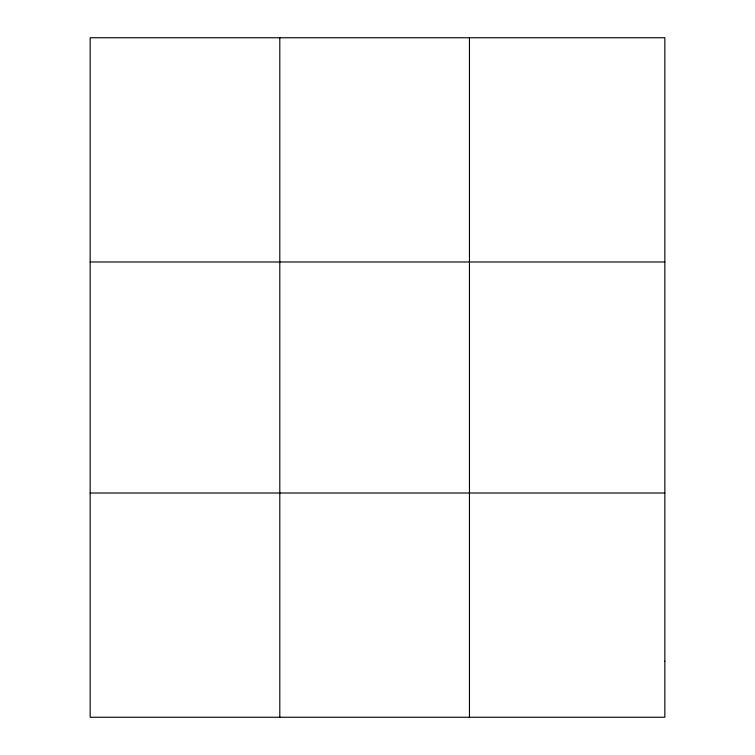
<?xml version="1.0" encoding="UTF-8"?>
<svg xmlns="http://www.w3.org/2000/svg" width="755" height="755" viewBox="0 0 755 755"><rect width="100%" height="100%" fill="white"/><g stroke="black" fill="none" stroke-linecap="round" stroke-linejoin="round"><path stroke-width="1.13" d="M279.803 717.25L279.803 37.75M469.45 717.25L469.45 37.75M90.156 261.985L664.844 261.985M90.156 493.015L664.844 493.015M664.844 661.191L664.844 717.25L90.156 717.25L90.156 37.75L664.844 37.75L664.844 661.191"/></g></svg>
